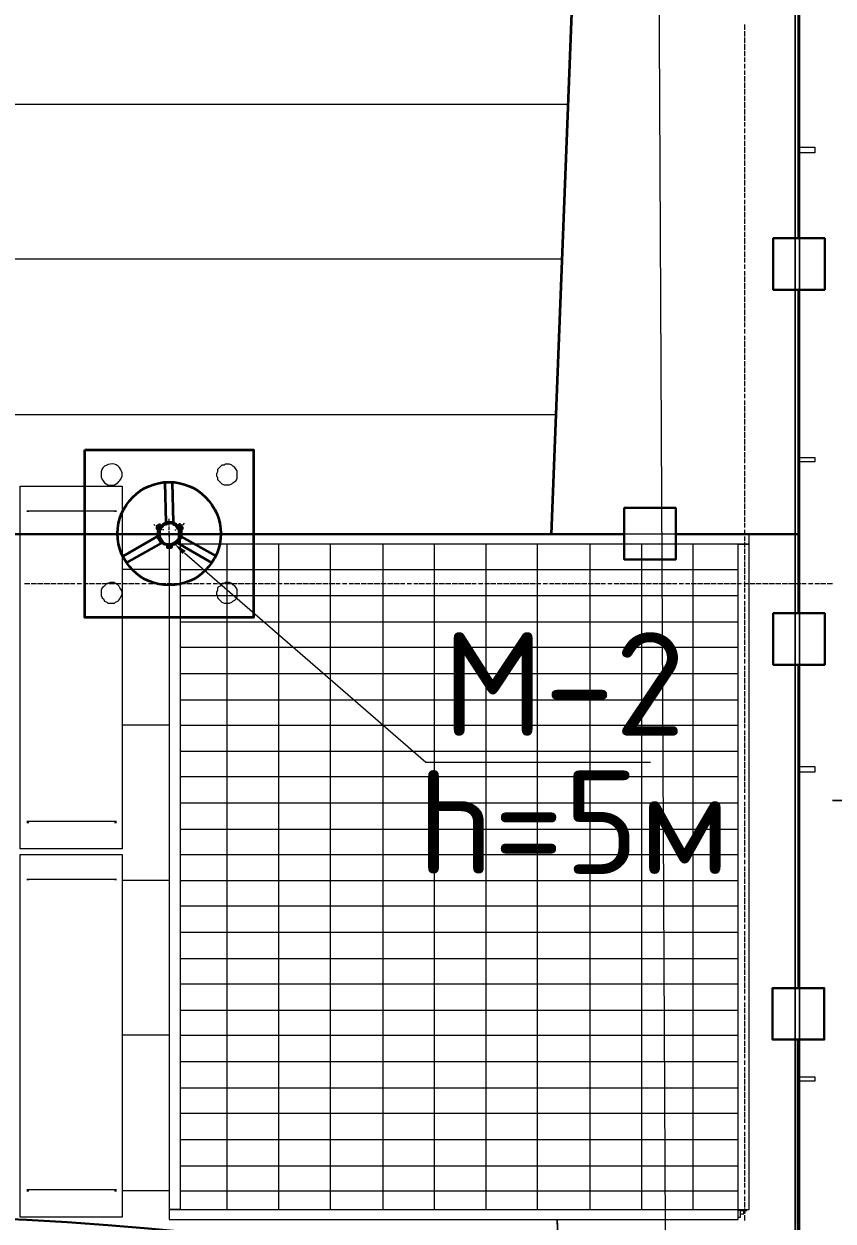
# Model space of a CAD drawing. Header units: millimetres. Extents: x -42533 to 645315, y 3457 to 82611.
# Drawn here: x 543898 to 547023, y 46160 to 50785 of the extents above; entities that cross this region are included whole.
import ezdxf

# ---------------------------------------------------------------- set-up
doc = ezdxf.new("R2010")
doc.units = ezdxf.units.MM
for name, color, linetype, true_color in [('PDF _!ЭОМ.Молниезащита', 7, 'Continuous', 0x954a95), ('PDF _Антураж', 7, 'Continuous', 0xbababa), ('PDF _Крыша штриховка', 7, 'Continuous', 0xbababa), ('PDF _Несущие колонны', 7, 'Continuous', 0xbababa), ('PDF _Обобщенные модели', 7, 'Continuous', 0xbababa), ('PDF _Ограждение', 7, 'Continuous', 0xbababa), ('PDF _Оси', 7, 'Continuous', 0xbababa), ('PDF _Перекрытие', 7, 'Continuous', 0xbababa), ('PDF _Перекрытие штриховка', 7, 'Continuous', 0xbababa)]:
    doc.layers.add(name, color=color, linetype=linetype, true_color=true_color)
for name, color, linetype in [('PDF _0', 7, 'Continuous'), ('PDF _Линии', 7, 'Continuous'), ('PDF _Текст', 7, 'Continuous')]:
    doc.layers.add(name, color=color, linetype=linetype)
doc.styles.add('PDF ISOCPEUR', font='isocpeur.ttf')

msp = doc.modelspace()

# ---------------------------------------------------------------- linework, layer by layer
at = {"layer": 'PDF _!ЭОМ.Молниезащита', "color": 5, "lineweight": 30}
for points in [[(546889.4, 49956.6), (546889.4, 50960.4), (546889.4, 51210.3), (546792, 51210.3), (546792, 51409.3), (546991, 51409.3), (546991, 51210.3), (546889.4, 51210.3)], [(546889.4, 48508.1), (546889.4, 49507.6), (546889.4, 49757.5), (546792, 49757.5), (546792, 49956.6), (546991, 49956.6), (546991, 49757.5), (546889.4, 49757.5)], [(546894, 48813.1), (546665.3, 48813.1), (546415.4, 48813.1), (546415.4, 48715.6), (546216.4, 48715.6), (546216.4, 48914.7), (546415.4, 48914.7), (546415.4, 48813.1)], [(542773, 48813.1), (543772.6, 48813.1), (544458.7, 48813.1)], [(546216.4, 48813.1), (545216.8, 48813.1), (544458.7, 48813.1)], [(546889.4, 47059.6), (546889.4, 48059.2), (546889.4, 48309), (546792, 48309), (546792, 48508.1), (546991, 48508.1), (546991, 48309), (546889.4, 48309)], [(546887.3, 45611.1), (546887.3, 46610.7), (546887.3, 46860.6), (546789.9, 46860.6), (546789.9, 47059.6), (546988.9, 47059.6), (546988.9, 46860.6), (546887.3, 46860.6)]]:
    msp.add_lwpolyline(points, dxfattribs=at)
at = {"layer": 'PDF _!ЭОМ.Молниезащита', "lineweight": 5}
msp.add_lwpolyline([(544518, 48741), (545449.8, 47932.1), (546318, 47932.1)], dxfattribs=at)
at = {"layer": 'PDF _!ЭОМ.Молниезащита', "color": 116, "lineweight": 30, "true_color": 0x136734}
for centre, radius in [((544452.3, 48817.1), 5021), ((543274.8, 33878.4), 12301.6)]:
    msp.add_circle(centre, radius, dxfattribs=at)
at = {"layer": 'PDF _!ЭОМ.Молниезащита', "lineweight": 30}
msp.add_arc((544452.3, 48817.1), 5131.1, 8.822, 159.1754, dxfattribs=at)
at = {"layer": 'PDF _!ЭОМ.Молниезащита', "transparency": 33554559}
msp.add_solid([(544509.5, 48736.8), (544479.9, 48774.9), (544522.2, 48749.5)], dxfattribs=at)
at = {"layer": 'PDF _0', "color": 5, "lineweight": 35}
for points in [[(544132.6, 49139.2), (544784.8, 49139.2), (544784.8, 48491.2), (544132.6, 48491.2)], [(544501.1, 48813.1), (544496.8, 48821.5), (544496.8, 48830), (544492.6, 48834.2), (544488.3, 48842.7), (544484.1, 48846.9), (544475.6, 48851.2), (544467.2, 48855.4), (544462.9, 48855.4), (544454.5, 48855.4), (544446, 48851.2), (544437.5, 48851.2), (544433.3, 48842.7), (544429.1, 48838.5), (544424.8, 48834.2), (544420.6, 48825.8), (544420.6, 48817.3), (544420.6, 48808.8), (544420.6, 48804.6), (544424.8, 48796.1), (544429.1, 48791.9), (544433.3, 48783.4), (544437.5, 48779.2), (544446, 48774.9), (544454.5, 48774.9), (544462.9, 48774.9), (544467.2, 48774.9), (544475.6, 48779.2), (544484.1, 48783.4), (544488.3, 48787.6), (544492.6, 48791.9), (544496.8, 48800.3), (544496.8, 48808.8)]]:
    msp.add_lwpolyline(points, close=True, dxfattribs=at)
at = {"layer": 'PDF _0', "color": 5, "lineweight": 5}
for points in [[(544277.5, 49044.1), (544276.6, 49050.2), (544273.5, 49059.2), (544270.9, 49065), (544266.6, 49071), (544261.8, 49075.9), (544253.6, 49081.4), (544246.9, 49084.1), (544238.3, 49084.8), (544230, 49084.1), (544223.2, 49082.1), (544217.3, 49079.9), (544208.8, 49075.6), (544202.5, 49069.1), (544198.5, 49062.7), (544196.1, 49054.5), (544195.4, 49046), (544195.4, 49037.6), (544196.1, 49033.3), (544200.3, 49024.8), (544204, 49019.3), (544208.8, 49012.1), (544215.1, 49007.3), (544221.5, 49003.6), (544230.2, 49002.5), (544239.6, 49002.1), (544246.9, 49003.6), (544253.4, 49007.3), (544259.6, 49012.1), (544263.9, 49016.3), (544268.1, 49020.6), (544273.6, 49028.7), (544276.6, 49037.5)], [(544721.3, 49041.8), (544721.3, 49050.2), (544721.3, 49058.7), (544717.1, 49062.9), (544712.8, 49071.4), (544704.3, 49075.6), (544700.1, 49079.9), (544691.6, 49084.1), (544683.2, 49084.1), (544674.7, 49084.1), (544670.5, 49079.9), (544662, 49079.9), (544657.8, 49075.6), (544649.3, 49067.2), (544645.1, 49062.9), (544645.1, 49054.5), (544640.8, 49046), (544640.8, 49037.5), (544645.1, 49033.3), (544645.1, 49024.8), (544649.3, 49020.6), (544657.8, 49012.1), (544662, 49007.9), (544670.5, 49003.6), (544674.7, 49003.6), (544683.2, 49003.6), (544691.6, 49003.6), (544700.1, 49007.9), (544704.3, 49012.1), (544712.8, 49016.3), (544717.1, 49020.6), (544721.3, 49029.1), (544721.3, 49037.5)], [(544276.6, 48584.3), (544276.6, 48592.8), (544272.3, 48601.3), (544268.1, 48605.5), (544263.9, 48614), (544259.6, 48618.2), (544251.2, 48622.5), (544246.9, 48626.7), (544238.5, 48626.7), (544230, 48626.7), (544221.5, 48622.5), (544217.3, 48622.5), (544208.8, 48614), (544204.6, 48609.8), (544200.3, 48605.5), (544196.1, 48597), (544196.1, 48588.6), (544196.1, 48580.1), (544196.1, 48575.9), (544200.3, 48567.4), (544204.6, 48563.2), (544208.8, 48554.7), (544217.3, 48550.5), (544221.5, 48546.2), (544230, 48546.2), (544238.5, 48546.2), (544246.9, 48546.2), (544251.2, 48550.5), (544259.6, 48554.7), (544263.9, 48558.9), (544268.1, 48563.2), (544272.3, 48571.6), (544276.6, 48580.1)], [(544721.3, 48584.3), (544721.3, 48592.8), (544721.3, 48601.3), (544717.1, 48605.5), (544712.8, 48614), (544704.3, 48618.2), (544700.1, 48622.5), (544691.6, 48626.7), (544683.2, 48626.7), (544674.7, 48626.7), (544670.5, 48622.5), (544662, 48622.5), (544657.8, 48614), (544649.3, 48609.8), (544645.1, 48605.5), (544645.1, 48597), (544640.8, 48588.6), (544640.8, 48580.1), (544645.1, 48575.9), (544645.1, 48567.4), (544649.3, 48563.2), (544657.8, 48554.7), (544662, 48550.5), (544670.5, 48546.2), (544674.7, 48546.2), (544683.2, 48546.2), (544691.6, 48546.2), (544700.1, 48550.5), (544704.3, 48554.7), (544712.8, 48558.9), (544717.1, 48563.2), (544721.3, 48571.6), (544721.3, 48580.1)]]:
    msp.add_lwpolyline(points, close=True, dxfattribs=at)
at = {"layer": 'PDF _0', "color": 5, "lineweight": 35}
for points in [[(544441.8, 49012.1), (544446, 48859.6), (544475.6, 48859.6), (544471.4, 49012.1)], [(544424.8, 48846.9), (544424.8, 48842.7), (544420.6, 48838.5), (544424.8, 48842.7), (544424.8, 48846.9), (544420.6, 48851.2), (544416.3, 48846.9), (544416.3, 48842.7), (544412.1, 48842.7), (544416.3, 48846.9), (544424.8, 48842.7)], [(544412.1, 48838.5), (544412.1, 48834.2), (544412.1, 48842.7), (544412.1, 48838.5), (544416.3, 48834.2)], [(544420.6, 48846.9), (544416.3, 48846.9)], [(544492.6, 48846.9), (544492.6, 48842.7), (544496.8, 48842.7), (544496.8, 48838.5), (544492.6, 48846.9), (544496.8, 48851.2), (544501.1, 48851.2), (544505.3, 48842.7), (544501.1, 48846.9), (544492.6, 48842.7)], [(544501.1, 48846.9), (544501.1, 48851.2), (544496.8, 48851.2)], [(544505.3, 48838.5), (544509.5, 48838.5), (544505.3, 48842.7), (544505.3, 48838.5), (544501.1, 48834.2), (544496.8, 48838.5), (544501.1, 48834.2), (544501.1, 48830), (544509.5, 48834.2), (544509.5, 48838.5)], [(544293.5, 48702.9), (544429.1, 48779.2), (544412.1, 48804.6), (544280.8, 48728.3)], [(544416.3, 48830), (544416.3, 48834.2), (544420.6, 48834.2), (544420.6, 48838.5), (544416.3, 48830), (544412.1, 48834.2)], [(544640.8, 48728.3), (544505.3, 48804.6), (544492.6, 48779.2), (544623.9, 48702.9)], [(544450.2, 48770.7), (544454.5, 48770.7), (544458.7, 48770.7), (544450.2, 48770.7), (544450.2, 48762.2)], [(544454.5, 48770.7), (544454.5, 48762.2), (544458.7, 48762.2), (544450.2, 48762.2), (544454.5, 48762.2)], [(544467.2, 48770.7), (544462.9, 48770.7), (544458.7, 48770.7), (544467.2, 48770.7), (544467.2, 48762.2)], [(544462.9, 48762.2), (544467.2, 48762.2), (544458.7, 48762.2), (544462.9, 48762.2), (544462.9, 48770.7)]]:
    msp.add_lwpolyline(points, dxfattribs=at)
at = {"layer": 'PDF _0', "color": 30, "lineweight": 18, "true_color": 0xff8000}
for points in [[(544403.6, 48846.9), (544399.4, 48851.2)], [(544416.3, 48842.7), (544407.9, 48846.9)], [(544458.7, 48859.6), (544458.7, 48872.3)], [(544458.7, 48846.9), (544458.7, 48855.4)], [(544458.7, 48830), (544458.7, 48842.7)], [(544501.1, 48842.7), (544509.5, 48846.9)], [(544509.5, 48851.2), (544513.8, 48851.2), (544518, 48855.4)], [(544412.1, 48813.1), (544399.4, 48813.1)], [(544416.3, 48838.5), (544416.3, 48838.5)], [(544429.1, 48813.1), (544416.3, 48813.1)], [(544429.1, 48830), (544429.1, 48834.2), (544420.6, 48838.5)], [(544437.5, 48830), (544433.3, 48830)], [(544441.8, 48813.1), (544433.3, 48813.1)], [(544446, 48813.1), (544458.7, 48813.1), (544471.4, 48813.1), (544475.6, 48813.1), (544484.1, 48813.1)], [(544458.7, 48804.6), (544458.7, 48813.1), (544458.7, 48825.8)], [(544458.7, 48800.3), (544458.7, 48800.3)], [(544458.7, 48796.1), (544458.7, 48787.6), (544458.7, 48783.4), (544458.7, 48774.9)], [(544479.9, 48830), (544484.1, 48830)], [(544488.3, 48834.2), (544496.8, 48838.5)], [(544488.3, 48813.1), (544488.3, 48813.1)], [(544492.6, 48813.1), (544501.1, 48813.1), (544505.3, 48813.1), (544518, 48813.1)], [(544458.7, 48787.6), (544458.7, 48783.4), (544458.7, 48779.2), (544458.7, 48766.5), (544458.7, 48758)], [(544458.7, 48770.7), (544458.7, 48770.7)], [(544458.7, 48762.2), (544458.7, 48753.8), (544458.7, 48749.5), (544458.7, 48745.3)]]:
    msp.add_lwpolyline(points, dxfattribs=at)
at = {"layer": 'PDF _0', "lineweight": 25}
for points in [[(544420.6, 48838.5), (544424.8, 48842.7), (544424.8, 48846.9), (544420.6, 48851.2), (544416.3, 48846.9), (544412.1, 48842.7), (544412.1, 48834.2), (544416.3, 48830)], [(544509.5, 48838.5), (544505.3, 48842.7), (544501.1, 48851.2), (544496.8, 48851.2), (544492.6, 48846.9), (544496.8, 48838.5), (544501.1, 48834.2), (544501.1, 48830), (544509.5, 48834.2)], [(544467.2, 48762.2), (544467.2, 48770.7), (544458.7, 48770.7), (544450.2, 48770.7), (544450.2, 48762.2), (544458.7, 48762.2)]]:
    msp.add_lwpolyline(points, close=True, dxfattribs=at)
at = {"layer": 'PDF _0', "color": 7, "lineweight": 0, "true_color": 0xffffff}
for points in [[(544420.6, 48846.9), (544424.8, 48846.9), (544412.1, 48842.7)], [(544505.3, 48842.7), (544492.6, 48846.9), (544496.8, 48851.2)], [(544416.3, 48830), (544412.1, 48834.2), (544416.3, 48830)], [(544509.5, 48834.2), (544501.1, 48834.2), (544509.5, 48838.5)], [(544450.2, 48770.7), (544467.2, 48770.7), (544450.2, 48770.7)], [(544467.2, 48762.2), (544450.2, 48762.2), (544467.2, 48762.2), (544450.2, 48762.2)], [(544458.7, 48770.7), (544467.2, 48770.7)]]:
    msp.add_lwpolyline(points, dxfattribs=at)
at = {"layer": 'PDF _0', "color": 5, "lineweight": 35}
for centre, radius in [((544458.5, 48815.4), 199.3), ((544460.5, 48815.1), 44.8)]:
    msp.add_circle(centre, radius, dxfattribs=at)
at = {"layer": 'PDF _0', "color": 7, "true_color": 0xffffff, "transparency": 33554559}
for points in [[(544416.3, 48846.9), (544412.1, 48842.7), (544424.8, 48846.9)], [(544424.8, 48842.7), (544412.1, 48842.7), (544420.6, 48838.5)], [(544412.1, 48842.7), (544420.6, 48838.5), (544412.1, 48834.2)], [(544501.1, 48851.2), (544492.6, 48846.9), (544505.3, 48842.7)], [(544496.8, 48838.5), (544505.3, 48842.7), (544492.6, 48846.9)], [(544509.5, 48838.5), (544496.8, 48838.5), (544505.3, 48842.7)], [(544420.6, 48838.5), (544412.1, 48834.2), (544416.3, 48830)], [(544501.1, 48834.2), (544509.5, 48838.5), (544496.8, 48838.5)], [(544450.2, 48762.2), (544467.2, 48762.2), (544450.2, 48770.7)], [(544467.2, 48762.2), (544450.2, 48770.7), (544467.2, 48770.7)]]:
    msp.add_solid(points, dxfattribs=at)
at = {"layer": 'PDF _Антураж', "color": 8, "lineweight": 18}
for points in [[(547385.3, 55009.4), (547368.4, 55009.4), (547088.8, 47783.9), (547101.6, 47783.9), (547088.8, 47783.9), (547025.3, 47783.9), (547088.8, 47783.9), (547021.1, 47783.9), (547088.8, 47783.9), (547368.4, 40554.1), (547300.6, 40554.1)], [(545932.6, 48813.1), (546152.8, 54458.8)], [(545949.5, 54454.5), (546157.1, 54458.8), (545936.8, 48813.1)], [(545966.5, 45907.6), (545958, 46166), (545970.7, 45907.6)]]:
    msp.add_lwpolyline(points, dxfattribs=at)
at = {"layer": 'PDF _Крыша штриховка', "color": 8, "lineweight": 9}
for points in [[(546000.4, 50473.3), (542010.7, 50473.3)], [(545975, 49876.1), (542010.7, 49876.1)], [(545953.8, 49274.7), (542010.7, 49274.7)], [(544458.7, 48677.5), (544276.6, 48677.5)], [(544458.7, 48076.1), (544276.6, 48076.1)], [(544458.7, 47474.7), (544276.6, 47474.7)], [(544458.7, 46877.5), (544276.6, 46877.5)], [(544458.7, 46276.1), (544276.6, 46276.1)]]:
    msp.add_lwpolyline(points, dxfattribs=at)
at = {"layer": 'PDF _Линии', "color": 8, "lineweight": 9}
msp.add_lwpolyline([(537224.7, 32655.2), (537224.7, 54895), (546330.7, 54835.7), (546445.1, 32058), (553827.3, 32058)], dxfattribs=at)
at = {"layer": 'PDF _Несущие колонны', "lineweight": 18}
msp.add_lwpolyline([(546682.3, 46199.8), (546682.3, 46191.4), (546678, 46191.4)], dxfattribs=at)
at = {"layer": 'PDF _Обобщенные модели', "color": 8, "lineweight": 9}
for points in [[(544276.6, 47597.5), (544259.6, 47597.5), (544251.2, 47597.5), (543912.3, 47597.5), (543908.1, 47597.5), (543899.6, 47597.5), (543886.9, 47597.5), (543882.7, 47597.5), (543882.7, 48999.4), (543886.9, 48999.4), (543899.6, 48999.4), (543908.1, 48999.4), (543912.3, 48999.4), (544251.2, 48999.4), (544259.6, 48999.4), (544276.6, 48999.4)], [(544276.6, 46174.4), (544259.6, 46174.4), (544251.2, 46174.4), (543912.3, 46174.4), (543908.1, 46174.4), (543899.6, 46174.4), (543886.9, 46174.4), (543882.7, 46174.4), (543882.7, 47576.3), (543886.9, 47576.3), (543899.6, 47576.3), (543908.1, 47576.3), (543912.3, 47576.3), (544251.2, 47576.3), (544259.6, 47576.3), (544276.6, 47576.3)]]:
    msp.add_lwpolyline(points, close=True, dxfattribs=at)
for points in [[(544246.9, 48902), (544255.4, 48902), (543908.1, 48902), (543916.6, 48902)], [(544255.4, 47703.4), (543908.1, 47703.4)], [(543908.1, 47699.2), (543916.6, 47699.2)], [(544246.9, 47699.2), (544255.4, 47699.2)], [(544246.9, 47478.9), (544255.4, 47478.9), (543908.1, 47478.9), (543916.6, 47478.9)], [(544255.4, 46280.3), (543908.1, 46280.3)], [(543908.1, 46276.1), (543916.6, 46276.1)], [(544246.9, 46276.1), (544255.4, 46276.1)]]:
    msp.add_lwpolyline(points, dxfattribs=at)
at = {"layer": 'PDF _Ограждение', "color": 8, "lineweight": 9}
for points in [[(546894, 55458.3), (546877.1, 55458.3), (546877.1, 55369.4), (546877.1, 32502.7), (546885.6, 32502.7), (546877.1, 32502.7), (546877.1, 55369.4), (546894, 55369.4), (546894, 32515.4), (546894, 55369.4)], [(546953.3, 50287), (546915.2, 50287), (546894, 50287), (546894, 50308.1), (546915.2, 50308.1), (546953.3, 50308.1)], [(546953.3, 49092.6), (546915.2, 49092.6), (546894, 49092.6), (546894, 49109.5), (546915.2, 49109.5), (546953.3, 49109.5)], [(546656.8, 46204.1), (546699.2, 46204.1), (546699.2, 48774.9), (544501.1, 48774.9), (544501.1, 48813.1), (544458.7, 48813.1), (544458.7, 46204.1), (546656.8, 46204.1), (546656.8, 48774.9), (546699.2, 48774.9), (546699.2, 48813.1), (544501.1, 48813.1), (544501.1, 46204.1), (544458.7, 46204.1), (544458.7, 46166), (546656.8, 46166)], [(546953.3, 47894), (546915.2, 47894), (546894, 47894), (546894, 47915.2), (546915.2, 47915.2), (546953.3, 47915.2)], [(546953.3, 46699.6), (546915.2, 46699.6), (546894, 46699.6), (546894, 46716.6), (546915.2, 46716.6), (546953.3, 46716.6)]]:
    msp.add_lwpolyline(points, close=True, dxfattribs=at)
for points in [[(546665.3, 46204.1), (546665.3, 46199.8), (546656.8, 46199.8)], [(546656.8, 46174.4), (546665.3, 46174.4), (546665.3, 46199.8), (546690.7, 46199.8), (546690.7, 46204.1)]]:
    msp.add_lwpolyline(points, dxfattribs=at)
at = {"layer": 'PDF _Оси', "color": 8, "lineweight": 9}
for points in [[(546682.3, 50761.3), (546682.3, 50782.5)], [(546682.3, 50735.9), (546682.3, 50757.1)], [(546682.3, 50710.5), (546682.3, 50731.7)], [(546682.3, 50685.1), (546682.3, 50706.3)], [(546682.3, 50659.7), (546682.3, 50680.8)], [(546682.3, 50638.5), (546682.3, 50655.4)], [(546682.3, 50634.3), (546682.3, 50634.3)], [(546682.3, 50613.1), (546682.3, 50630)], [(546682.3, 50608.8), (546682.3, 50608.8)], [(546682.3, 50587.7), (546682.3, 50604.6)], [(546682.3, 50562.2), (546682.3, 50583.4)], [(546682.3, 50536.8), (546682.3, 50558)], [(546682.3, 50511.4), (546682.3, 50532.6)], [(546682.3, 50486), (546682.3, 50507.2)], [(546682.3, 50460.6), (546682.3, 50481.8)], [(546682.3, 50435.2), (546682.3, 50456.4)], [(546682.3, 50409.8), (546682.3, 50431)], [(546682.3, 50388.6), (546682.3, 50405.5)], [(546682.3, 50384.4), (546682.3, 50384.4)], [(546682.3, 50363.2), (546682.3, 50380.1)], [(546682.3, 50359), (546682.3, 50359)], [(546682.3, 50337.8), (546682.3, 50354.7)], [(546682.3, 50312.4), (546682.3, 50333.5)], [(546682.3, 50287), (546682.3, 50308.1)], [(546682.3, 50261.5), (546682.3, 50282.7)], [(546682.3, 50236.1), (546682.3, 50257.3)], [(546682.3, 50210.7), (546682.3, 50231.9)], [(546682.3, 50185.3), (546682.3, 50206.5)], [(546682.3, 50159.9), (546682.3, 50181.1)], [(546682.3, 50134.5), (546682.3, 50155.7)], [(546682.3, 50113.3), (546682.3, 50130.2)], [(546682.3, 50109.1), (546682.3, 50109.1)], [(546682.3, 50087.9), (546682.3, 50104.8)], [(546682.3, 50062.5), (546682.3, 50083.7)], [(546682.3, 50037.1), (546682.3, 50058.2)], [(546682.3, 50011.7), (546682.3, 50032.8)], [(546682.3, 49986.2), (546682.3, 50007.4)], [(546682.3, 49960.8), (546682.3, 49982)], [(546682.3, 49935.4), (546682.3, 49956.6)], [(546682.3, 49910), (546682.3, 49931.2)], [(546682.3, 49884.6), (546682.3, 49905.8)], [(546682.3, 49863.4), (546682.3, 49880.4)], [(546682.3, 49859.2), (546682.3, 49859.2)], [(546682.3, 49838), (546682.3, 49854.9)], [(546682.3, 49833.8), (546682.3, 49833.8)], [(546682.3, 49812.6), (546682.3, 49829.5)], [(546682.3, 49787.2), (546682.3, 49808.4)], [(546682.3, 49761.8), (546682.3, 49782.9)], [(546682.3, 49736.4), (546682.3, 49757.5)], [(546682.3, 49710.9), (546682.3, 49732.1)], [(546682.3, 49685.5), (546682.3, 49706.7)], [(546682.3, 49660.1), (546682.3, 49681.3)], [(546682.3, 49634.7), (546682.3, 49655.9)], [(546682.3, 49613.5), (546682.3, 49630.5)], [(546682.3, 49609.3), (546682.3, 49609.3)], [(546682.3, 49588.1), (546682.3, 49605.1)], [(546682.3, 49583.9), (546682.3, 49583.9)], [(546682.3, 49562.7), (546682.3, 49579.6)], [(546682.3, 49537.3), (546682.3, 49558.5)], [(546682.3, 49511.9), (546682.3, 49533.1)], [(546682.3, 49486.5), (546682.3, 49507.6)], [(546682.3, 49461.1), (546682.3, 49482.2)], [(546682.3, 49435.6), (546682.3, 49456.8)], [(546682.3, 49410.2), (546682.3, 49431.4)], [(546682.3, 49384.8), (546682.3, 49406)], [(546682.3, 49363.6), (546682.3, 49380.6)], [(546682.3, 49359.4), (546682.3, 49359.4)], [(546682.3, 49338.2), (546682.3, 49355.2)], [(546682.3, 49334), (546682.3, 49334)], [(546682.3, 49312.8), (546682.3, 49329.8)], [(546682.3, 49287.4), (546682.3, 49308.6)], [(546682.3, 49262), (546682.3, 49283.2)], [(546682.3, 49236.6), (546682.3, 49257.8)], [(546682.3, 49211.2), (546682.3, 49232.4)], [(546682.3, 49185.8), (546682.3, 49206.9)], [(546682.3, 49160.3), (546682.3, 49181.5)], [(546682.3, 49134.9), (546682.3, 49156.1)], [(546682.3, 49109.5), (546682.3, 49130.7)], [(546682.3, 49088.3), (546682.3, 49105.3)], [(546682.3, 49084.1), (546682.3, 49084.1)], [(546682.3, 49062.9), (546682.3, 49079.9)], [(546682.3, 49037.5), (546682.3, 49058.7)], [(546682.3, 49012.1), (546682.3, 49033.3)], [(546682.3, 48986.7), (546682.3, 49007.9)], [(546682.3, 48961.3), (546682.3, 48982.5)], [(546682.3, 48935.9), (546682.3, 48957.1)], [(546682.3, 48910.5), (546682.3, 48931.6)], [(546682.3, 48885.1), (546682.3, 48906.2)], [(546682.3, 48859.6), (546682.3, 48880.8)], [(546682.3, 48838.5), (546682.3, 48855.4)], [(546682.3, 48834.2), (546682.3, 48834.2)], [(546682.3, 48813.1), (546682.3, 48830)], [(546682.3, 48808.8), (546682.3, 48808.8)], [(546682.3, 48787.6), (546682.3, 48804.6)], [(546682.3, 48762.2), (546682.3, 48783.4)], [(546682.3, 48736.8), (546682.3, 48758)], [(546682.3, 48711.4), (546682.3, 48732.6)], [(546682.3, 48686), (546682.3, 48707.2)], [(546682.3, 48660.6), (546682.3, 48681.8)], [(546682.3, 48635.2), (546682.3, 48656.3)], [(543899.6, 48622.5), (543920.8, 48622.5)], [(543925, 48622.5), (543946.2, 48622.5)], [(543950.5, 48622.5), (543971.6, 48622.5)], [(543975.9, 48622.5), (543997, 48622.5)], [(544001.3, 48622.5), (544022.5, 48622.5)], [(544026.7, 48622.5), (544047.9, 48622.5)], [(544052.1, 48622.5), (544073.3, 48622.5)], [(544077.5, 48622.5), (544094.5, 48622.5)], [(544098.7, 48622.5), (544098.7, 48622.5)], [(544102.9, 48622.5), (544119.9, 48622.5)], [(544124.1, 48622.5), (544124.1, 48622.5)], [(544128.3, 48622.5), (544145.3, 48622.5)], [(544149.5, 48622.5), (544170.7, 48622.5)], [(544174.9, 48622.5), (544196.1, 48622.5)], [(544200.3, 48622.5), (544221.5, 48622.5)], [(544225.8, 48622.5), (544246.9, 48622.5)], [(544251.2, 48622.5), (544272.3, 48622.5)], [(544276.6, 48622.5), (544297.8, 48622.5)], [(544302, 48622.5), (544323.2, 48622.5)], [(544327.4, 48622.5), (544344.3, 48622.5)], [(544348.6, 48622.5), (544348.6, 48622.5)], [(544352.8, 48622.5), (544369.8, 48622.5)], [(544374, 48622.5), (544374, 48622.5)], [(544378.2, 48622.5), (544395.2, 48622.5)], [(544399.4, 48622.5), (544420.6, 48622.5)], [(544424.8, 48622.5), (544446, 48622.5)], [(544450.2, 48622.5), (544471.4, 48622.5)], [(544475.6, 48622.5), (544496.8, 48622.5)], [(544501.1, 48622.5), (544522.2, 48622.5)], [(544526.5, 48622.5), (544547.6, 48622.5)], [(544551.9, 48622.5), (544573.1, 48622.5)], [(544577.3, 48622.5), (544594.2, 48622.5)], [(544598.5, 48622.5), (544598.5, 48622.5)], [(544602.7, 48622.5), (544619.6, 48622.5)], [(544623.9, 48622.5), (544623.9, 48622.5)], [(544628.1, 48622.5), (544645.1, 48622.5)], [(544649.3, 48622.5), (544670.5, 48622.5)], [(544674.7, 48622.5), (544695.9, 48622.5)], [(544700.1, 48622.5), (544721.3, 48622.5)], [(544725.5, 48622.5), (544746.7, 48622.5)], [(544750.9, 48622.5), (544772.1, 48622.5)], [(544776.3, 48622.5), (544797.5, 48622.5)], [(544801.8, 48622.5), (544822.9, 48622.5)], [(544827.2, 48622.5), (544848.4, 48622.5)], [(544852.6, 48622.5), (544869.5, 48622.5)], [(544873.8, 48622.5), (544873.8, 48622.5)], [(544878, 48622.5), (544894.9, 48622.5)], [(544899.2, 48622.5), (544899.2, 48622.5)], [(544903.4, 48622.5), (544920.4, 48622.5)], [(544924.6, 48622.5), (544945.8, 48622.5)], [(544950, 48622.5), (544971.2, 48622.5)], [(544975.4, 48622.5), (544996.6, 48622.5)], [(545000.8, 48622.5), (545022, 48622.5)], [(545026.2, 48622.5), (545047.4, 48622.5)], [(545051.6, 48622.5), (545072.8, 48622.5)], [(545077.1, 48622.5), (545098.2, 48622.5)], [(545102.5, 48622.5), (545119.4, 48622.5)], [(545123.6, 48622.5), (545123.6, 48622.5)], [(545127.9, 48622.5), (545144.8, 48622.5)], [(545149.1, 48622.5), (545149.1, 48622.5)], [(545153.3, 48622.5), (545170.2, 48622.5)], [(545174.5, 48622.5), (545195.6, 48622.5)], [(545199.9, 48622.5), (545221.1, 48622.5)], [(545225.3, 48622.5), (545246.5, 48622.5)], [(545250.7, 48622.5), (545271.9, 48622.5)], [(545276.1, 48622.5), (545297.3, 48622.5)], [(545301.5, 48622.5), (545322.7, 48622.5)], [(545326.9, 48622.5), (545348.1, 48622.5)], [(545352.4, 48622.5), (545369.3, 48622.5)], [(545373.5, 48622.5), (545373.5, 48622.5)], [(545377.8, 48622.5), (545394.7, 48622.5)], [(545398.9, 48622.5), (545398.9, 48622.5)], [(545403.2, 48622.5), (545420.1, 48622.5)], [(545424.4, 48622.5), (545445.5, 48622.5)], [(545449.8, 48622.5), (545470.9, 48622.5)], [(545475.2, 48622.5), (545496.4, 48622.5)], [(545500.6, 48622.5), (545521.8, 48622.5)], [(545526, 48622.5), (545547.2, 48622.5)], [(545551.4, 48622.5), (545572.6, 48622.5)], [(545576.8, 48622.5), (545598, 48622.5)], [(545602.2, 48622.5), (545623.4, 48622.5)], [(545627.7, 48622.5), (545644.6, 48622.5)], [(545648.8, 48622.5), (545648.8, 48622.5)], [(545653.1, 48622.5), (545670, 48622.5)], [(545674.2, 48622.5), (545674.2, 48622.5)], [(545678.5, 48622.5), (545695.4, 48622.5)], [(545699.7, 48622.5), (545720.8, 48622.5)], [(545725.1, 48622.5), (545746.2, 48622.5)], [(545750.5, 48622.5), (545771.7, 48622.5)], [(545775.9, 48622.5), (545797.1, 48622.5)], [(545801.3, 48622.5), (545822.5, 48622.5)], [(545826.7, 48622.5), (545847.9, 48622.5)], [(545852.1, 48622.5), (545873.3, 48622.5)], [(545877.5, 48622.5), (545894.5, 48622.5)], [(545898.7, 48622.5), (545898.7, 48622.5)], [(545903, 48622.5), (545919.9, 48622.5)], [(545924.1, 48622.5), (545924.1, 48622.5)], [(545928.4, 48622.5), (545945.3, 48622.5)], [(545949.5, 48622.5), (545970.7, 48622.5)], [(545975, 48622.5), (545996.1, 48622.5)], [(546000.4, 48622.5), (546021.5, 48622.5)], [(546025.8, 48622.5), (546047, 48622.5)], [(546051.2, 48622.5), (546072.4, 48622.5)], [(546076.6, 48622.5), (546097.8, 48622.5)], [(546102, 48622.5), (546123.2, 48622.5)], [(546127.4, 48622.5), (546144.4, 48622.5)], [(546148.6, 48622.5), (546148.6, 48622.5)], [(546152.8, 48622.5), (546169.8, 48622.5)], [(546174, 48622.5), (546174, 48622.5)], [(546178.2, 48622.5), (546195.2, 48622.5)], [(546199.4, 48622.5), (546220.6, 48622.5)], [(546224.8, 48622.5), (546246, 48622.5)], [(546250.3, 48622.5), (546271.4, 48622.5)], [(546275.7, 48622.5), (546296.8, 48622.5)], [(546301.1, 48622.5), (546322.3, 48622.5)], [(546326.5, 48622.5), (546347.7, 48622.5)], [(546351.9, 48622.5), (546373.1, 48622.5)], [(546377.3, 48622.5), (546398.5, 48622.5)], [(546402.7, 48622.5), (546419.7, 48622.5)], [(546423.9, 48622.5), (546423.9, 48622.5)], [(546428.1, 48622.5), (546445.1, 48622.5)], [(546449.3, 48622.5), (546449.3, 48622.5)], [(546453.5, 48622.5), (546470.5, 48622.5)], [(546474.7, 48622.5), (546495.9, 48622.5)], [(546500.1, 48622.5), (546521.3, 48622.5)], [(546525.5, 48622.5), (546546.7, 48622.5)], [(546551, 48622.5), (546572.1, 48622.5)], [(546576.4, 48622.5), (546597.5, 48622.5)], [(546601.8, 48622.5), (546623, 48622.5)], [(546627.2, 48622.5), (546648.4, 48622.5)], [(546652.6, 48622.5), (546669.6, 48622.5)], [(546673.8, 48622.5), (546673.8, 48622.5)], [(546678, 48622.5), (546695, 48622.5)], [(546682.3, 48609.8), (546682.3, 48630.9)], [(546699.2, 48622.5), (546699.2, 48622.5)], [(546703.4, 48622.5), (546720.4, 48622.5)], [(546724.6, 48622.5), (546745.8, 48622.5)], [(546750, 48622.5), (546771.2, 48622.5)], [(546775.4, 48622.5), (546796.6, 48622.5)], [(546800.8, 48622.5), (546822, 48622.5)], [(546826.3, 48622.5), (546847.4, 48622.5)], [(546851.7, 48622.5), (546872.8, 48622.5)], [(546877.1, 48622.5), (546898.3, 48622.5)], [(546902.5, 48622.5), (546919.4, 48622.5)], [(546923.7, 48622.5), (546923.7, 48622.5)], [(546927.9, 48622.5), (546944.8, 48622.5)], [(546949.1, 48622.5), (546949.1, 48622.5)], [(546953.3, 48622.5), (546970.3, 48622.5)], [(546974.5, 48622.5), (546995.7, 48622.5)], [(546999.9, 48622.5), (547021.1, 48622.5)], [(546682.3, 48588.6), (546682.3, 48605.5)], [(546682.3, 48584.3), (546682.3, 48584.3)], [(546682.3, 48563.2), (546682.3, 48580.1)], [(546682.3, 48558.9), (546682.3, 48558.9)], [(546682.3, 48537.8), (546682.3, 48554.7)], [(546682.3, 48512.3), (546682.3, 48533.5)], [(546682.3, 48486.9), (546682.3, 48508.1)], [(546682.3, 48461.5), (546682.3, 48482.7)], [(546682.3, 48436.1), (546682.3, 48457.3)], [(546682.3, 48410.7), (546682.3, 48431.9)], [(546682.3, 48385.3), (546682.3, 48406.5)], [(546682.3, 48359.9), (546682.3, 48381)], [(546682.3, 48338.7), (546682.3, 48355.6)], [(546682.3, 48334.5), (546682.3, 48334.5)], [(546682.3, 48313.3), (546682.3, 48330.2)], [(546682.3, 48309), (546682.3, 48309)], [(546682.3, 48287.9), (546682.3, 48304.8)], [(546682.3, 48262.5), (546682.3, 48283.6)], [(546682.3, 48237), (546682.3, 48258.2)], [(546682.3, 48211.6), (546682.3, 48232.8)], [(546682.3, 48186.2), (546682.3, 48207.4)], [(546682.3, 48160.8), (546682.3, 48182)], [(546682.3, 48135.4), (546682.3, 48156.6)], [(546682.3, 48110), (546682.3, 48131.2)], [(546682.3, 48084.6), (546682.3, 48105.7)], [(546682.3, 48063.4), (546682.3, 48080.3)], [(546682.3, 48059.2), (546682.3, 48059.2)], [(546682.3, 48038), (546682.3, 48054.9)], [(546682.3, 48012.6), (546682.3, 48033.7)], [(546682.3, 47987.2), (546682.3, 48008.3)], [(546682.3, 47961.7), (546682.3, 47982.9)], [(546682.3, 47936.3), (546682.3, 47957.5)], [(546682.3, 47910.9), (546682.3, 47932.1)], [(546682.3, 47885.5), (546682.3, 47906.7)], [(546682.3, 47860.1), (546682.3, 47881.3)], [(546682.3, 47834.7), (546682.3, 47855.9)], [(546682.3, 47813.5), (546682.3, 47830.4)], [(546682.3, 47809.3), (546682.3, 47809.3)], [(546682.3, 47788.1), (546682.3, 47805)], [(546682.3, 47783.9), (546682.3, 47783.9)], [(546682.3, 47762.7), (546682.3, 47779.6)], [(546682.3, 47737.3), (546682.3, 47758.4)], [(546682.3, 47711.9), (546682.3, 47733)], [(546682.3, 47686.4), (546682.3, 47707.6)], [(546682.3, 47661), (546682.3, 47682.2)], [(546682.3, 47635.6), (546682.3, 47656.8)], [(546682.3, 47610.2), (546682.3, 47631.4)], [(546682.3, 47584.8), (546682.3, 47606)], [(546682.3, 47563.6), (546682.3, 47580.6)], [(546682.3, 47559.4), (546682.3, 47559.4)], [(546682.3, 47538.2), (546682.3, 47555.2)], [(546682.3, 47534), (546682.3, 47534)], [(546682.3, 47512.8), (546682.3, 47529.7)], [(546682.3, 47487.4), (546682.3, 47508.6)], [(546682.3, 47462), (546682.3, 47483.2)], [(546682.3, 47436.6), (546682.3, 47457.7)], [(546682.3, 47411.2), (546682.3, 47432.3)], [(546682.3, 47385.7), (546682.3, 47406.9)], [(546682.3, 47360.3), (546682.3, 47381.5)], [(546682.3, 47334.9), (546682.3, 47356.1)], [(546682.3, 47313.7), (546682.3, 47330.7)], [(546682.3, 47309.5), (546682.3, 47309.5)], [(546682.3, 47288.3), (546682.3, 47305.3)], [(546682.3, 47284.1), (546682.3, 47284.1)], [(546682.3, 47262.9), (546682.3, 47279.9)], [(546682.3, 47237.5), (546682.3, 47258.7)], [(546682.3, 47212.1), (546682.3, 47233.3)], [(546682.3, 47186.7), (546682.3, 47207.9)], [(546682.3, 47161.3), (546682.3, 47182.4)], [(546682.3, 47135.9), (546682.3, 47157)], [(546682.3, 47110.4), (546682.3, 47131.6)], [(546682.3, 47085), (546682.3, 47106.2)], [(546682.3, 47059.6), (546682.3, 47080.8)], [(546682.3, 47038.4), (546682.3, 47055.4)], [(546682.3, 47034.2), (546682.3, 47034.2)], [(546682.3, 47013), (546682.3, 47030)], [(546682.3, 47008.8), (546682.3, 47008.8)], [(546682.3, 46987.6), (546682.3, 47004.6)], [(546682.3, 46962.2), (546682.3, 46983.4)], [(546682.3, 46936.8), (546682.3, 46958)], [(546682.3, 46911.4), (546682.3, 46932.6)], [(546682.3, 46886), (546682.3, 46907.1)], [(546682.3, 46860.6), (546682.3, 46881.7)], [(546682.3, 46835.1), (546682.3, 46856.3)], [(546682.3, 46809.7), (546682.3, 46830.9)], [(546682.3, 46788.6), (546682.3, 46805.5)], [(546682.3, 46784.3), (546682.3, 46784.3)], [(546682.3, 46763.1), (546682.3, 46780.1)], [(546682.3, 46758.9), (546682.3, 46758.9)], [(546682.3, 46737.7), (546682.3, 46754.7)], [(546682.3, 46712.3), (546682.3, 46733.5)], [(546682.3, 46686.9), (546682.3, 46708.1)], [(546682.3, 46661.5), (546682.3, 46682.7)], [(546682.3, 46636.1), (546682.3, 46657.3)], [(546682.3, 46610.7), (546682.3, 46631.8)], [(546682.3, 46585.3), (546682.3, 46606.4)], [(546682.3, 46559.8), (546682.3, 46581)], [(546682.3, 46538.7), (546682.3, 46555.6)], [(546682.3, 46534.4), (546682.3, 46534.4)], [(546682.3, 46513.3), (546682.3, 46530.2)], [(546682.3, 46509), (546682.3, 46509)], [(546682.3, 46487.8), (546682.3, 46504.8)], [(546682.3, 46462.4), (546682.3, 46483.6)], [(546682.3, 46437), (546682.3, 46458.2)], [(546682.3, 46411.6), (546682.3, 46432.8)], [(546682.3, 46386.2), (546682.3, 46407.4)], [(546682.3, 46360.8), (546682.3, 46382)], [(546682.3, 46335.4), (546682.3, 46356.5)], [(546682.3, 46310), (546682.3, 46331.1)], [(546682.3, 46288.8), (546682.3, 46305.7)], [(546682.3, 46284.5), (546682.3, 46284.5)], [(546682.3, 46263.4), (546682.3, 46280.3)], [(546682.3, 46259.1), (546682.3, 46259.1)], [(546682.3, 46238), (546682.3, 46254.9)], [(546682.3, 46212.5), (546682.3, 46233.7)], [(546682.3, 46187.1), (546682.3, 46208.3)], [(546682.3, 46161.7), (546682.3, 46182.9)]]:
    msp.add_lwpolyline(points, dxfattribs=at)
at = {"layer": 'PDF _Перекрытие', "color": 8, "lineweight": 18}
msp.add_lwpolyline([(546665.3, 46187.1), (546678, 46187.1), (546678, 46199.8)], dxfattribs=at)
at = {"layer": 'PDF _Перекрытие штриховка', "color": 8, "lineweight": 9}
for points in [[(544683.2, 46204.1), (544683.2, 48774.9)], [(544882.2, 46204.1), (544882.2, 48774.9)], [(545081.3, 46204.1), (545081.3, 48774.9)], [(545284.6, 46204.1), (545284.6, 48774.9)], [(545483.7, 46204.1), (545483.7, 48774.9)], [(545682.7, 46204.1), (545682.7, 48774.9)], [(545881.8, 46204.1), (545881.8, 48774.9)], [(546085.1, 46204.1), (546085.1, 48774.9)], [(546284.1, 46204.1), (546284.1, 48774.9)], [(546483.2, 46204.1), (546483.2, 48774.9)], [(544501.1, 48677.5), (546656.8, 48677.5)], [(544501.1, 48575.9), (546656.8, 48575.9)], [(544501.1, 48474.2), (546656.8, 48474.2)], [(544501.1, 48376.8), (546656.8, 48376.8)], [(544501.1, 48275.2), (546656.8, 48275.2)], [(544501.1, 48173.5), (546656.8, 48173.5)], [(544501.1, 48076.1), (546656.8, 48076.1)], [(544501.1, 47974.5), (546656.8, 47974.5)], [(544501.1, 47877), (546656.8, 47877)], [(544501.1, 47775.4), (546656.8, 47775.4)], [(544501.1, 47673.7), (546656.8, 47673.7)], [(544501.1, 47576.3), (546656.8, 47576.3)], [(544501.1, 47474.7), (546656.8, 47474.7)], [(544501.1, 47377.3), (546656.8, 47377.3)], [(544501.1, 47275.6), (546656.8, 47275.6)], [(544501.1, 47174), (546656.8, 47174)], [(544501.1, 47076.6), (546656.8, 47076.6)], [(544501.1, 46974.9), (546656.8, 46974.9)], [(544501.1, 46877.5), (546656.8, 46877.5)], [(544501.1, 46775.8), (546656.8, 46775.8)], [(544501.1, 46674.2), (546656.8, 46674.2)], [(544501.1, 46576.8), (546656.8, 46576.8)], [(544501.1, 46475.1), (546656.8, 46475.1)], [(544501.1, 46373.5), (546656.8, 46373.5)], [(544501.1, 46276.1), (546656.8, 46276.1)]]:
    msp.add_lwpolyline(points, dxfattribs=at)

# ---------------------------------------------------------------- texts
at = {"layer": 'PDF _Текст', "color": 7, "char_height": 400.05, "attachment_point": 4, "style": 'PDF ISOCPEUR'}
for s, insert in [('М-2', (545513.3, 48234.5)), ('h=5м', (545415.9, 47700.8))]:
    msp.add_mtext(s, dxfattribs=dict(at, insert=insert))

doc.saveas('drawing.dxf')
